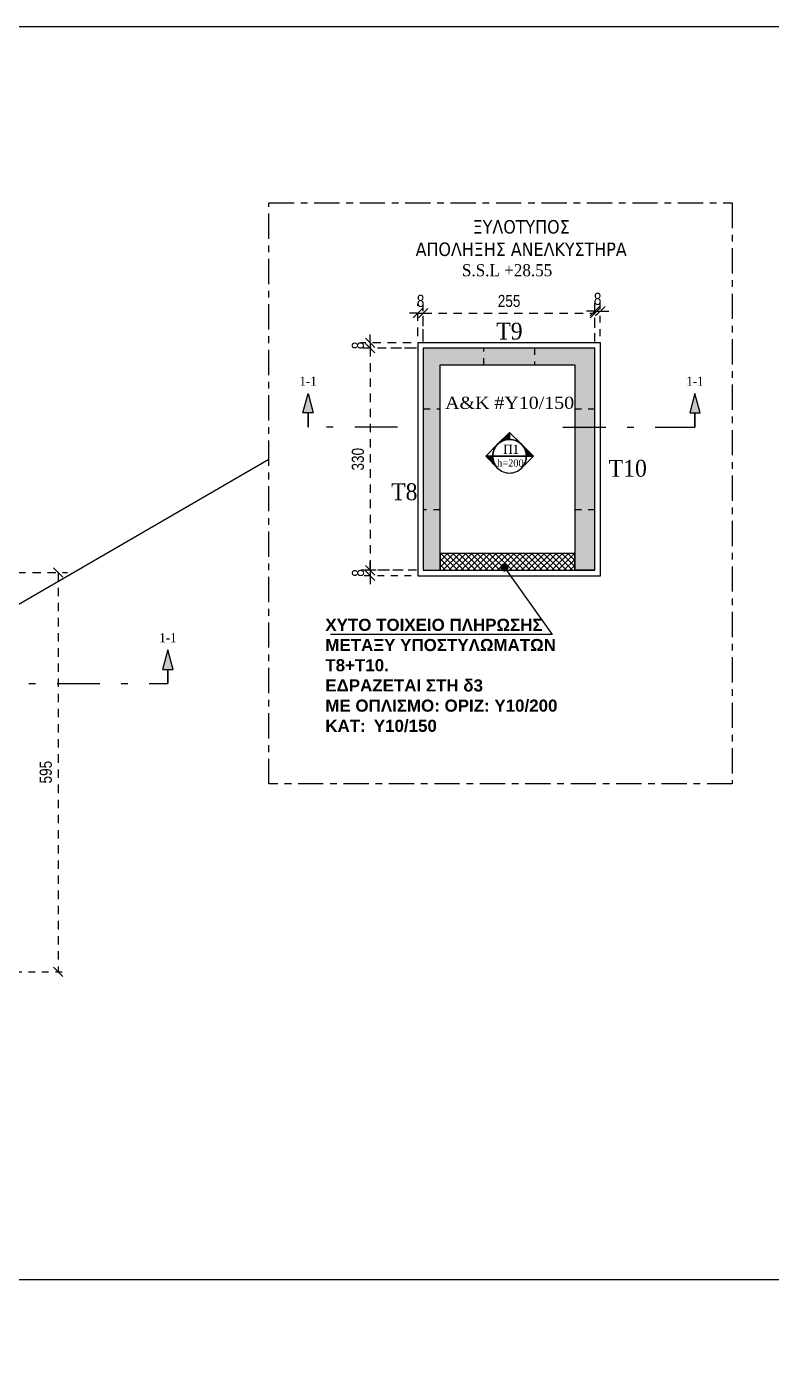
# Model space of a CAD drawing. Header units: millimetres. Extents: x -2171 to 1563, y -1758 to -1505.
# Drawn here: x 863.08 to 874.15, y -1610 to -1590.25 of the extents above; entities that cross this region are included whole.
import ezdxf
from ezdxf.enums import TextEntityAlignment as Align

# ---------------------------------------------------------------- set-up
doc = ezdxf.new("R2010")
doc.units = ezdxf.units.MM
doc.header["$PDMODE"] = 32
for name, pattern in [('CENTER2', [1.125, 0.75, -0.125, 0.125, -0.125]), ('DASHDOT', [25.4, 12.7, -6.35, 0, -6.35]), ('DASHED2', [0.375, 0.25, -0.125]), ('DOT', [0.025, 0, -0.025]), ('HIDDEN', [0.375, 0.25, -0.125]), ('HIDDEN2', [0.1875, 0.125, -0.0625])]:
    doc.linetypes.add(name, pattern=pattern)
doc.layers.get('Defpoints').update_dxf_attribs({"color": 6})
for name, color, linetype in [('-S-AKSONES', 50, 'DASHDOT'), ('-S_TEXT', 3, 'Continuous'), ('AM_5', 7, 'Continuous'), ('DIASTASEIS', 7, 'Continuous'), ('Fill_Col', 7, 'Continuous'), ('Geo_Beam', 7, 'Continuous'), ('Geo_Col', 7, 'Continuous'), ('Geo_Lines', 7, 'Continuous'), ('Sect_Line_Symbol', 7, 'Continuous'), ('Text_Beam_3', 7, 'Continuous'), ('Text_Col_-1', 7, 'Continuous'), ('Text_Reinf_Slab_3', 7, 'Continuous'), ('Text_Slab_0', 7, 'Continuous')]:
    doc.layers.add(name, color=color, linetype=linetype)
doc.layers.add('A-ANNO-DIMS', color=1, linetype='Continuous', lineweight=9)
doc.styles.add('1-100', font='arial.ttf', dxfattribs={"width": 0.8})
doc.styles.add('ag', font='arial.ttf', dxfattribs={"height": 0.25})
doc.styles.add('S1TmsNwRmn11_b_1089_161', font='times.ttf', dxfattribs={"width": 1.089234, "height": 0.001087})
doc.styles.add('S1TmsNwRmn11_b_934_161', font='times.ttf', dxfattribs={"width": 0.933629, "height": 0.001087})
doc.styles.add('S1TmsNwRmn1359_b_934_161', font='times.ttf', dxfattribs={"width": 0.933629, "height": 0.135937})
doc.styles.add('S1TmsNwRmn14_b_934_161', font='times.ttf', dxfattribs={"width": 0.933629, "height": 0.001359})
doc.styles.get("Standard").update_dxf_attribs({"font": 'tahoma.ttf'})
doc.dimstyles.new('CHRISTOFOROS', dxfattribs={"dimscale": 0.2, "dimtxt": 0.25, "dimasz": 0.6, "dimexe": 0, "dimexo": 0, "dimgap": 0, "dimtad": 0, "dimdec": 0, "dimlfac": 100, "dimzin": 0, "dimdsep": 46, "dimtxsty": 'ag', "dimblk": 'ARCHTICK', "dimcen": 0, "dimclrd": 256, "dimclre": 256, "dimclrt": 1, "dimaunit": 1, "dimadec": 0, "dimazin": 0, "dimtfac": 1, "dimtdec": 0, "dimtofl": 0, "dimtmove": 0, "dimatfit": 3, "dimfxl": 1, "dimtolj": 1, "dimtzin": 0, "dimlwd": -1, "dimlwe": -1, "dimarcsym": 0})
doc.dimstyles.new('Copy of 1-100', dxfattribs={"dimtxt": 0.18, "dimasz": 0.14, "dimexe": 0.14, "dimexo": 0.1, "dimgap": 0.09, "dimtad": 1, "dimdec": 0, "dimlfac": 100, "dimrnd": 5, "dimzin": 5, "dimdsep": 46, "dimtxsty": '1-100', "dimblk": 'OBLIQUE', "dimcen": 0.09, "dimclrd": 1, "dimclre": 1, "dimclrt": 2, "dimadec": 0, "dimazin": 0, "dimtfac": 1, "dimtdec": 0, "dimtix": 1, "dimtmove": 2, "dimatfit": 3, "dimfxl": 5, "dimfxlon": 1, "dimtolj": 1, "dimtzin": 5, "dimarcsym": 0})

# ---------------------------------------------------------------- blocks, each defined once
blk = doc.blocks.new('_Oblique')
at = {"color": 0, "linetype": 'ByBlock', "lineweight": -2}
blk.add_line((-0.5, -0.5), (0.5, 0.5), dxfattribs=at)
blk = doc.blocks.new('*D848')
at = {"layer": 'Defpoints', "color": 0, "ltscale": 0.5, "transparency": 16777216}
for p in [(861.27, -1598.359), (861.012, -1604.29), (863.552, -1604.29)]:
    blk.add_point(p, dxfattribs=at)
at = {"layer": 'DIASTASEIS', "color": 1, "linetype": 'HIDDEN', "lineweight": -2, "ltscale": 0.5, "transparency": 16777216}
blk.add_line((861.37, -1598.359), (863.692, -1598.359), dxfattribs=at)
at = {"layer": 'DIASTASEIS', "color": 1, "linetype": 'DASHED2', "lineweight": -2, "ltscale": 0.5, "transparency": 16777216}
blk.add_line((863.552, -1598.359), (863.552, -1604.29), dxfattribs=at)
at = {"layer": 'DIASTASEIS', "color": 1, "linetype": 'HIDDEN2', "lineweight": -2, "ltscale": 0.5, "transparency": 16777216}
blk.add_line((861.112, -1604.29), (863.692, -1604.29), dxfattribs=at)
at = {"layer": 'DIASTASEIS', "color": 1, "lineweight": -2, "ltscale": 0.5, "transparency": 16777216, "xscale": 0.14, "yscale": 0.14, "zscale": 0.14}
for p, rotation in [((863.552, -1598.359), 90), ((863.552, -1604.29), 270)]:
    blk.add_blockref('_Oblique', p, dxfattribs=dict(at, rotation=rotation))
at = {"layer": 'DIASTASEIS', "color": 2, "ltscale": 0.5, "transparency": 16777216, "insert": (863.37, -1601.324), "char_height": 0.18, "attachment_point": 5, "rotation": 90, "style": '1-100'}
blk.add_mtext('\\A1;595', dxfattribs=at)
blk = doc.blocks.new('_ArchTick')
at = {"color": 0, "linetype": 'ByBlock', "const_width": 0.15}
blk.add_lwpolyline([(-0.5, -0.5), (0.5, 0.5)], dxfattribs=at)
blk = doc.blocks.new('Label_XSN2658_Paper2_239')
at = {"layer": 'Text_Slab_0'}
for points in [[(-0.00177, 0.00177, -0.198912), (0, 0.0025), (0, 0.00354)], [(0.00177, 0.00177, -0.198912), (0.0025, 0), (0.00354, 0)], [(-0.00177, -0.00177, -0.198912), (-0.0025, 0), (-0.00354, 0)]]:
    blk.add_hatch(color=174, dxfattribs=at).paths.add_polyline_path(points)
at = {"layer": 'Text_Slab_0', "color": 174}
for points in [[(-0.0025, 0, 0.414214), (0, -0.0025, 0.414214), (0.0025, 0, 0.414214), (0, 0.0025, 0.414214)], [(-0.00177, 0.00177, -0.198912), (0, 0.0025), (0, 0.00354)], [(0, 0.0025, -0.198912), (0.00177, 0.00177), (0, 0.00354)], [(-0.0025, 0, -0.198912), (-0.00177, 0.00177), (-0.00354, 0)], [(0.00177, 0.00177, -0.198912), (0.0025, 0), (0.00354, 0)], [(0.0025, 0, -0.198912), (0.00177, -0.00177), (0.00354, 0)], [(-0.00177, -0.00177, -0.198912), (-0.0025, 0), (-0.00354, 0)]]:
    blk.add_lwpolyline(points, format="xyb", close=True, dxfattribs=at)
blk.add_lwpolyline([(0.0025, 0), (-0.0025, 0)], close=True, dxfattribs=at)
blk = doc.blocks.new('*D863')
at = {"layer": 'AM_5', "color": 1, "linetype": 'HIDDEN', "lineweight": -2, "ltscale": 0.5, "transparency": 16777216}
blk.add_line((868.977, -1594.926), (868.977, -1594.368), dxfattribs=at)
at = {"layer": 'AM_5', "color": 1, "linetype": 'HIDDEN2', "lineweight": -2, "ltscale": 0.5, "transparency": 16777216}
blk.add_line((871.527, -1594.926), (871.527, -1594.368), dxfattribs=at)
at = {"layer": 'AM_5', "color": 1, "linetype": 'DASHED2', "lineweight": -2, "ltscale": 0.5, "transparency": 16777216}
blk.add_line((868.977, -1594.508), (871.527, -1594.508), dxfattribs=at)
at = {"layer": 'Defpoints', "color": 0, "ltscale": 0.5, "transparency": 16777216}
for p in [(871.527, -1594.508), (868.977, -1595.026), (871.527, -1595.026)]:
    blk.add_point(p, dxfattribs=at)
at = {"layer": 'AM_5', "color": 1, "lineweight": -2, "ltscale": 0.5, "transparency": 16777216, "xscale": 0.14, "yscale": 0.14, "zscale": 0.14, "rotation": 180}
blk.add_blockref('_Oblique', (868.977, -1594.508), dxfattribs=at)
at = {"layer": 'AM_5', "color": 1, "lineweight": -2, "ltscale": 0.5, "transparency": 16777216, "xscale": 0.14, "yscale": 0.14, "zscale": 0.14}
blk.add_blockref('_Oblique', (871.527, -1594.508), dxfattribs=at)
at = {"layer": 'AM_5', "color": 2, "ltscale": 0.5, "transparency": 16777216, "insert": (870.252, -1594.326), "char_height": 0.18, "attachment_point": 5, "style": '1-100'}
blk.add_mtext('\\A1;255', dxfattribs=at)
blk = doc.blocks.new('*D864')
at = {"layer": 'AM_5', "color": 1, "linetype": 'HIDDEN', "lineweight": -2, "ltscale": 0.5, "transparency": 16777216}
blk.add_line((868.877, -1595.026), (868.048, -1595.026), dxfattribs=at)
at = {"layer": 'AM_5', "color": 1, "linetype": 'DASHED2', "lineweight": -2, "ltscale": 0.5, "transparency": 16777216}
blk.add_line((868.188, -1595.026), (868.188, -1598.326), dxfattribs=at)
at = {"layer": 'AM_5', "color": 1, "linetype": 'HIDDEN2', "lineweight": -2, "ltscale": 0.5, "transparency": 16777216}
blk.add_line((868.877, -1598.326), (868.048, -1598.326), dxfattribs=at)
at = {"layer": 'Defpoints', "color": 0, "ltscale": 0.5, "transparency": 16777216}
for p in [(868.977, -1595.026), (868.188, -1598.326), (868.977, -1598.326)]:
    blk.add_point(p, dxfattribs=at)
at = {"layer": 'AM_5', "color": 1, "lineweight": -2, "ltscale": 0.5, "transparency": 16777216, "xscale": 0.14, "yscale": 0.14, "zscale": 0.14}
for p, rotation in [((868.188, -1595.026), 90), ((868.188, -1598.326), 270)]:
    blk.add_blockref('_Oblique', p, dxfattribs=dict(at, rotation=rotation))
at = {"layer": 'AM_5', "color": 2, "ltscale": 0.5, "transparency": 16777216, "insert": (868.006, -1596.676), "char_height": 0.18, "attachment_point": 5, "rotation": 90, "style": '1-100'}
blk.add_mtext('\\A1;330', dxfattribs=at)
blk = doc.blocks.new('*D988')
at = {"layer": 'Defpoints', "color": 0, "ltscale": 0.5, "transparency": 16777216}
for p in [(868.977, -1594.507), (868.897, -1594.946), (868.977, -1594.946)]:
    blk.add_point(p, dxfattribs=at)
at = {"layer": 'DIASTASEIS', "color": 1, "linetype": 'HIDDEN', "lineweight": -2, "ltscale": 0.5, "transparency": 16777216}
blk.add_line((868.897, -1594.846), (868.897, -1594.367), dxfattribs=at)
at = {"layer": 'DIASTASEIS', "color": 1, "linetype": 'HIDDEN2', "lineweight": -2, "ltscale": 0.5, "transparency": 16777216}
blk.add_line((868.977, -1594.846), (868.977, -1594.367), dxfattribs=at)
at = {"layer": 'DIASTASEIS', "color": 1, "linetype": 'DASHED2', "lineweight": -2, "ltscale": 0.5, "transparency": 16777216}
for p, q in [((868.897, -1594.507), (868.757, -1594.507)), ((868.897, -1594.507), (868.977, -1594.507)), ((868.977, -1594.507), (869.117, -1594.507))]:
    blk.add_line(p, q, dxfattribs=at)
at = {"layer": 'DIASTASEIS', "color": 1, "lineweight": -2, "ltscale": 0.5, "transparency": 16777216, "xscale": 0.14, "yscale": 0.14, "zscale": 0.14}
blk.add_blockref('_Oblique', (868.897, -1594.507), dxfattribs=at)
at = {"layer": 'DIASTASEIS', "color": 1, "lineweight": -2, "ltscale": 0.5, "transparency": 16777216, "xscale": 0.14, "yscale": 0.14, "zscale": 0.14, "rotation": 180}
blk.add_blockref('_Oblique', (868.977, -1594.507), dxfattribs=at)
at = {"layer": 'DIASTASEIS', "color": 2, "ltscale": 0.5, "transparency": 16777216, "insert": (868.937, -1594.325), "char_height": 0.18, "attachment_point": 5, "style": '1-100'}
blk.add_mtext('\\A1;8', dxfattribs=at)
blk = doc.blocks.new('*D989')
at = {"layer": 'Defpoints', "color": 0, "ltscale": 0.5, "transparency": 16777216}
for p in [(871.607, -1594.477), (871.527, -1595.026), (871.607, -1594.946)]:
    blk.add_point(p, dxfattribs=at)
at = {"layer": 'DIASTASEIS', "color": 1, "linetype": 'HIDDEN', "lineweight": -2, "ltscale": 0.5, "transparency": 16777216}
blk.add_line((871.527, -1594.926), (871.527, -1594.337), dxfattribs=at)
at = {"layer": 'DIASTASEIS', "color": 1, "linetype": 'HIDDEN2', "lineweight": -2, "ltscale": 0.5, "transparency": 16777216}
blk.add_line((871.607, -1594.846), (871.607, -1594.337), dxfattribs=at)
at = {"layer": 'DIASTASEIS', "color": 1, "linetype": 'DASHED2', "lineweight": -2, "ltscale": 0.5, "transparency": 16777216}
for p, q in [((871.527, -1594.477), (871.387, -1594.477)), ((871.527, -1594.477), (871.607, -1594.477)), ((871.607, -1594.477), (871.747, -1594.477))]:
    blk.add_line(p, q, dxfattribs=at)
at = {"layer": 'DIASTASEIS', "color": 1, "lineweight": -2, "ltscale": 0.5, "transparency": 16777216, "xscale": 0.14, "yscale": 0.14, "zscale": 0.14}
blk.add_blockref('_Oblique', (871.527, -1594.477), dxfattribs=at)
at = {"layer": 'DIASTASEIS', "color": 1, "lineweight": -2, "ltscale": 0.5, "transparency": 16777216, "xscale": 0.14, "yscale": 0.14, "zscale": 0.14, "rotation": 180}
blk.add_blockref('_Oblique', (871.607, -1594.477), dxfattribs=at)
at = {"layer": 'DIASTASEIS', "color": 2, "ltscale": 0.5, "transparency": 16777216, "insert": (871.567, -1594.295), "char_height": 0.18, "attachment_point": 5, "style": '1-100'}
blk.add_mtext('\\A1;8', dxfattribs=at)
blk = doc.blocks.new('*D990')
at = {"layer": 'Defpoints', "color": 0, "ltscale": 0.5, "transparency": 16777216}
for p in [(868.188, -1595.026), (868.897, -1594.946), (868.897, -1595.026)]:
    blk.add_point(p, dxfattribs=at)
at = {"layer": 'DIASTASEIS', "color": 1, "linetype": 'DASHED2', "lineweight": -2, "ltscale": 0.5, "transparency": 16777216}
for p, q in [((868.188, -1594.946), (868.188, -1594.806)), ((868.188, -1594.946), (868.188, -1595.026)), ((868.188, -1595.026), (868.188, -1595.166))]:
    blk.add_line(p, q, dxfattribs=at)
at = {"layer": 'DIASTASEIS', "color": 1, "linetype": 'HIDDEN', "lineweight": -2, "ltscale": 0.5, "transparency": 16777216}
blk.add_line((868.797, -1594.946), (868.048, -1594.946), dxfattribs=at)
at = {"layer": 'DIASTASEIS', "color": 1, "linetype": 'HIDDEN2', "lineweight": -2, "ltscale": 0.5, "transparency": 16777216}
blk.add_line((868.797, -1595.026), (868.048, -1595.026), dxfattribs=at)
at = {"layer": 'DIASTASEIS', "color": 1, "lineweight": -2, "ltscale": 0.5, "transparency": 16777216, "xscale": 0.14, "yscale": 0.14, "zscale": 0.14}
for p, rotation in [((868.188, -1594.946), 270), ((868.188, -1595.026), 90)]:
    blk.add_blockref('_Oblique', p, dxfattribs=dict(at, rotation=rotation))
at = {"layer": 'DIASTASEIS', "color": 2, "ltscale": 0.5, "transparency": 16777216, "insert": (868.006, -1594.986), "char_height": 0.18, "attachment_point": 5, "rotation": 90, "style": '1-100'}
blk.add_mtext('\\A1;8', dxfattribs=at)
blk = doc.blocks.new('*D991')
at = {"layer": 'Defpoints', "color": 0, "ltscale": 0.5, "transparency": 16777216}
for p in [(868.977, -1598.326), (868.19, -1598.406), (868.897, -1598.406)]:
    blk.add_point(p, dxfattribs=at)
at = {"layer": 'DIASTASEIS', "color": 1, "linetype": 'DASHED2', "lineweight": -2, "ltscale": 0.5, "transparency": 16777216}
for p, q in [((868.19, -1598.326), (868.19, -1598.186)), ((868.19, -1598.326), (868.19, -1598.406)), ((868.19, -1598.406), (868.19, -1598.546))]:
    blk.add_line(p, q, dxfattribs=at)
at = {"layer": 'DIASTASEIS', "color": 1, "linetype": 'HIDDEN', "lineweight": -2, "ltscale": 0.5, "transparency": 16777216}
blk.add_line((868.877, -1598.326), (868.05, -1598.326), dxfattribs=at)
at = {"layer": 'DIASTASEIS', "color": 1, "linetype": 'HIDDEN2', "lineweight": -2, "ltscale": 0.5, "transparency": 16777216}
blk.add_line((868.797, -1598.406), (868.05, -1598.406), dxfattribs=at)
at = {"layer": 'DIASTASEIS', "color": 1, "lineweight": -2, "ltscale": 0.5, "transparency": 16777216, "xscale": 0.14, "yscale": 0.14, "zscale": 0.14}
for p, rotation in [((868.19, -1598.326), 270), ((868.19, -1598.406), 90)]:
    blk.add_blockref('_Oblique', p, dxfattribs=dict(at, rotation=rotation))
at = {"layer": 'DIASTASEIS', "color": 2, "ltscale": 0.5, "transparency": 16777216, "insert": (868.008, -1598.366), "char_height": 0.18, "attachment_point": 5, "rotation": 90, "style": '1-100'}
blk.add_mtext('\\A1;8', dxfattribs=at)

msp = doc.modelspace()

# ---------------------------------------------------------------- hatches: boundary and pattern name
at = {"linetype": 'Continuous', "ltscale": 0.5}
h = msp.add_hatch(dxfattribs=at)
h.set_pattern_fill('ANSI37', color=8, scale=0.02)
h.set_pattern_definition([(45, (-3.951313, 0), (-0.0449012806, 0.0449012806), []), (135, (-3.951313, 0), (-0.0449012806, -0.0449012806), [])])
h.paths.add_polyline_path([(869.2274, -1598.3257), (871.2274, -1598.3257), (871.2274, -1598.0757), (869.2274, -1598.0757)])
at = {"layer": 'Fill_Col'}
for points in [[(869.2274, -1595.2757), (871.2274, -1595.2757), (871.3774, -1595.1507), (871.5274, -1595.0257), (868.9774, -1595.0257), (869.1024, -1595.1507)], [(869.2274, -1598.3257), (869.2274, -1595.2757), (869.1024, -1595.1507), (868.9774, -1595.0257), (868.9774, -1598.3257)], [(871.5274, -1598.3257), (871.5274, -1595.0257), (871.3774, -1595.1507), (871.2274, -1595.2757), (871.2274, -1598.3257)]]:
    msp.add_hatch(color=252, dxfattribs=at).paths.add_polyline_path(points)
at = {"layer": 'Sect_Line_Symbol'}
for points in [[(867.2663, -1596.1994), (867.2663, -1595.9891), (867.1886, -1595.9891), (867.2663, -1595.6994), (867.3439, -1595.9891), (867.2663, -1595.9891)], [(873.0126, -1596.1994), (873.0126, -1595.9891), (873.0903, -1595.9891), (873.0126, -1595.6994), (872.935, -1595.9891), (873.0126, -1595.9891)], [(865.183, -1600.0094), (865.183, -1599.7992), (865.2606, -1599.7992), (865.183, -1599.5094), (865.1053, -1599.7992), (865.183, -1599.7992)]]:
    msp.add_hatch(color=2, dxfattribs=at).paths.add_polyline_path(points)

# ---------------------------------------------------------------- linework, layer by layer
at = {"layer": '-S_TEXT', "ltscale": 5}
msp.add_line((841.1636, -1608.8577), (892.2912, -1608.8577), dxfattribs=at)
msp.add_lwpolyline([(841.1636, -1590.2497), (899.3111, -1590.2497), (899.3111, -1630.2944), (841.1636, -1630.2944)], close=True, dxfattribs=at)
at = {"layer": '-S_TEXT', "linetype": 'CENTER2', "ltscale": 0.5}
msp.add_lwpolyline([(866.6833, -1592.8676), (873.5672, -1592.8676), (873.5672, -1601.4999), (866.6833, -1601.4999)], close=True, dxfattribs=at)
at = {"layer": 'Geo_Beam', "color": 94}
msp.add_lwpolyline([(869.2274, -1598.3257), (871.2274, -1598.3257), (871.2274, -1598.0757), (869.2274, -1598.0757)], close=True, dxfattribs=at)
msp.add_lwpolyline([(871.5274, -1598.3257), (871.2274, -1598.3257)], dxfattribs=at)
at = {"layer": 'Geo_Col', "color": 94}
for points in [[(871.5274, -1595.0257), (868.9774, -1595.0257)], [(868.9774, -1595.0257), (868.9774, -1598.3257)], [(871.5274, -1598.3257), (871.5274, -1595.0257)], [(869.2274, -1595.2757), (871.2274, -1595.2757)], [(869.2274, -1598.3257), (869.2274, -1595.2757)], [(871.2274, -1595.2757), (871.2274, -1598.3257)], [(868.9774, -1598.3257), (869.2274, -1598.3257)], [(871.2274, -1598.3257), (871.5274, -1598.3257)]]:
    msp.add_lwpolyline(points, dxfattribs=at)
at = {"layer": 'Geo_Col', "color": 94, "linetype": 'DOT'}
for points in [[(868.9774, -1595.0257), (868.9774, -1595.9257), (869.2274, -1595.9257), (869.2274, -1595.2757), (869.8774, -1595.2757), (869.8774, -1595.0257)], [(871.5274, -1595.0257), (870.6274, -1595.0257), (870.6274, -1595.2757), (871.2274, -1595.2757), (871.2274, -1595.9257), (871.5274, -1595.9257)], [(869.2274, -1598.3257), (869.2274, -1597.4257), (868.9774, -1597.4257), (868.9774, -1598.3257)], [(871.5274, -1598.3257), (871.5274, -1597.4257), (871.2274, -1597.4257), (871.2274, -1598.3257)]]:
    msp.add_lwpolyline(points, close=True, dxfattribs=at)
at = {"layer": 'Geo_Lines', "color": 94}
msp.add_lwpolyline([(868.8974, -1598.4057), (871.6074, -1598.4057), (871.6074, -1594.9457), (868.8974, -1594.9457)], close=True, dxfattribs=at)
at = {"layer": 'Sect_Line_Symbol', "color": 2, "ltscale": 0.05}
for points in [[(867.2663, -1596.1994), (867.2663, -1595.9891), (867.1886, -1595.9891), (867.2663, -1595.6994), (867.3439, -1595.9891), (867.2663, -1595.9891)], [(873.0126, -1596.1994), (873.0126, -1595.9891), (873.0903, -1595.9891), (873.0126, -1595.6994), (872.935, -1595.9891), (873.0126, -1595.9891)]]:
    msp.add_lwpolyline(points, close=True, dxfattribs=at)
at = {"layer": 'Sect_Line_Symbol', "color": 2, "linetype": 'DASHDOT', "ltscale": 0.05}
for points in [[(868.5934, -1596.1994), (867.2663, -1596.1994)], [(871.0524, -1596.1994), (873.0126, -1596.1994)], [(860.7963, -1600.0094), (865.183, -1600.0094)]]:
    msp.add_lwpolyline(points, dxfattribs=at)
at = {"layer": 'Sect_Line_Symbol', "color": 2}
msp.add_lwpolyline([(865.183, -1600.0094), (865.183, -1599.7992), (865.2606, -1599.7992), (865.183, -1599.5094), (865.1053, -1599.7992), (865.183, -1599.7992)], close=True, dxfattribs=at)

# ---------------------------------------------------------------- block references
at = {"xscale": 100, "yscale": 100, "zscale": 100}
msp.add_blockref('Label_XSN2658_Paper2_239', (870.2586, -1596.631), dxfattribs=at)

# ---------------------------------------------------------------- texts
at = {"layer": '-S_TEXT', "insert": (867.5222, -1599.0457), "char_height": 0.18, "attachment_point": 1}
msp.add_mtext_dynamic_manual_height_columns('\\A1;\\pxql;{\\fArial|b1|i0|c161|p34;XYTO ΤΟΙΧΕΙΟ ΠΛΗΡΩΣΗΣ\\PΜΕΤΑΞΥ ΥΠΟΣΤΥΛΩΜΑΤΩΝ T8+T10.\\P\\pq*;ΕΔΡΑΖΕΤΑΙ ΣΤΗ δ\\fArial|b1|i0|c0|p34;3\\fArial|b1|i0|c161|p34;\\P\\pql;ME ΟΠΛΙΣΜΟ: ΟΡΙΖ: Y10/200 \\PKAT:^IY10/150}', width=3.933086, gutter_width=1.2, heights=[3.3371], dxfattribs=at)
at = {"layer": 'A-ANNO-DIMS', "color": 7, "linetype": 'Continuous', "insert": (868.1856, -1593.1234), "char_height": 0.2, "width": 4.491897, "attachment_point": 1}
msp.add_mtext('\\pxqc;ΞΥΛΟΤΥΠΟΣ\\PΑΠΟΛΗΞΗΣ ΑΝΕΛΚΥΣΤΗΡΑ', dxfattribs=at)
at = {"layer": 'Sect_Line_Symbol', "color": 2, "width": 0.933629}
for style, p in [('S1TmsNwRmn14_b_934_161', (867.2663, -1595.4494)), ('S1TmsNwRmn14_b_934_161', (873.0126, -1595.4494)), ('S1TmsNwRmn1359_b_934_161', (865.183, -1599.2594))]:
    msp.add_text('1-1', height=0.13594, dxfattribs=dict(at, style=style)).set_placement(p, align=Align.TOP_CENTER)
at = {"layer": 'Text_Beam_3', "color": 3, "style": 'S1TmsNwRmn11_b_934_161', "width": 0.933629}
msp.add_text('S.S.L +28.55', height=0.18, dxfattribs=at).set_placement((869.5513, -1593.9585))
at = {"layer": 'Text_Col_-1', "color": 200, "style": 'S1TmsNwRmn11_b_934_161', "width": 0.933629}
for s, p in [('T9', (870.0613, -1594.898)), ('T10', (871.7312, -1596.9356)), ('T8', (868.499, -1597.2843))]:
    msp.add_text(s, height=0.25, dxfattribs=at).set_placement(p)
at = {"layer": 'Text_Reinf_Slab_3', "color": 7, "style": 'S1TmsNwRmn11_b_1089_161', "width": 1.089234}
msp.add_text('A&K #Y10/150', height=0.18, dxfattribs=at).set_placement((869.3018, -1595.9278))
at = {"layer": 'Text_Slab_0', "color": 174, "style": 'S1TmsNwRmn14_b_934_161', "width": 0.933629}
msp.add_text('   Π1', height=0.13594, dxfattribs=at).set_placement((870.0223, -1596.596))
at = {"layer": 'Text_Slab_0', "color": 5, "style": 'S1TmsNwRmn11_b_934_161', "width": 0.933629}
msp.add_text('h=200', height=0.10875, dxfattribs=at).set_placement((870.075, -1596.786))

# ---------------------------------------------------------------- dimensions: what is measured, and where the dimension line sits
at = {"layer": 'AM_5', "ltscale": 0.5}
dim = msp.add_linear_dim(base=(871.5274, -1594.5082), p1=(868.9774, -1595.0257), p2=(871.5274, -1595.0257), dimstyle='Copy of 1-100', dxfattribs=at)
dim.commit()
dim.dimension.update_dxf_attribs({"geometry": '*D863', "text_midpoint": (870.2524, -1594.3263)})
dim = msp.add_linear_dim(base=(868.1878, -1598.3257), p1=(868.9774, -1595.0257), p2=(868.9774, -1598.3257), angle=90, dimstyle='Copy of 1-100', dxfattribs=at)
dim.commit()
dim.dimension.update_dxf_attribs({"geometry": '*D864', "text_midpoint": (868.0059, -1596.6757)})
at = {"layer": 'DIASTASEIS', "color": 94, "ltscale": 0.5}
for base, p1, p2, picture, middle in [((868.9774, -1594.5065), (868.8974, -1594.9457), (868.9774, -1594.9457), '*D988', (868.9374, -1594.3246)), ((871.6074, -1594.4769), (871.5274, -1595.0257), (871.6074, -1594.9457), '*D989', (871.5674, -1594.295))]:
    dim = msp.add_linear_dim(base=base, p1=p1, p2=p2, dimstyle='Copy of 1-100', override={"dimrnd": 0}, dxfattribs=at)
    dim.commit()
    dim.dimension.update_dxf_attribs({"geometry": picture, "text_midpoint": middle})
for base, p1, p2, picture, middle in [((868.1878, -1595.0257), (868.8974, -1594.9457), (868.8974, -1595.0257), '*D990', (868.0059, -1594.9857)), ((868.1897, -1598.4057), (868.9774, -1598.3257), (868.8974, -1598.4057), '*D991', (868.0078, -1598.3657))]:
    dim = msp.add_linear_dim(base=base, p1=p1, p2=p2, angle=90, dimstyle='Copy of 1-100', override={"dimrnd": 0}, dxfattribs=at)
    dim.commit()
    dim.dimension.update_dxf_attribs({"geometry": picture, "text_midpoint": middle})
at = {"layer": 'DIASTASEIS', "ltscale": 0.5}
dim = msp.add_linear_dim(base=(863.5519, -1604.2896), p1=(861.2696, -1598.3594), p2=(861.0117, -1604.2896), angle=90, dimstyle='Copy of 1-100', dxfattribs=at)
dim.commit()
dim.dimension.update_dxf_attribs({"geometry": '*D848', "text_midpoint": (863.37, -1601.3245)})

# ---------------------------------------------------------------- leaders
at = {"layer": '-S-AKSONES', "color": 1, "linetype": 'Continuous'}
msp.add_leader([(870.1821, -1598.2843), (870.8937, -1599.2792), (867.5994, -1599.2792)], dimstyle='CHRISTOFOROS', override={"dimclrd": 1, "dimldrblk": 'Dot', "dimfxl": 0.1, "dimfxlon": 1, "dimarcsym": 1}, dxfattribs=at)
at = {"layer": 'A-ANNO-DIMS', "linetype": 'Continuous', "ltscale": 0.5}
msp.add_leader([(861.1084, -1599.9068), (866.6833, -1596.673)], dimstyle='Copy of 1-100', override={"dimtad": 0}, dxfattribs=at)

doc.saveas('drawing.dxf')
